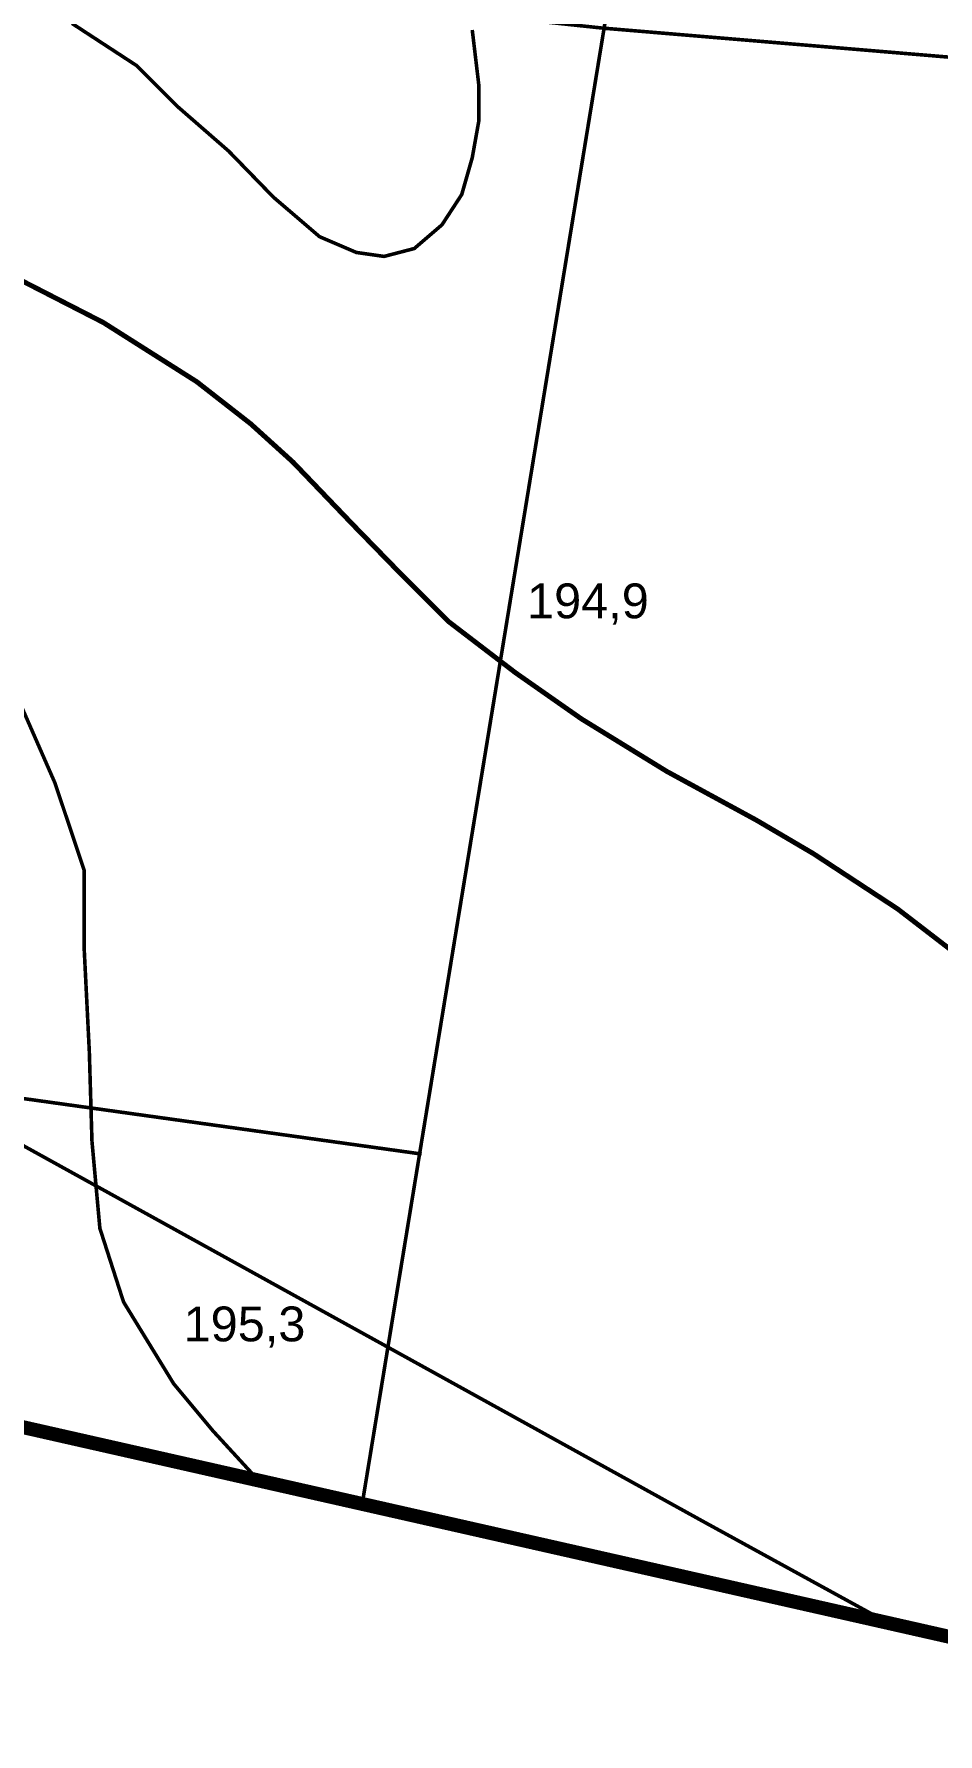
# Model space of a CAD drawing. Extents: x 7572697 to 7573818, y 5546684 to 5547005.
# Drawn here: x 7572922.08 to 7572944.79, y 5546846.72 to 5546889.43 of the extents above; entities that cross this region are included whole.
import ezdxf
from ezdxf.enums import TextEntityAlignment as Align

# ---------------------------------------------------------------- set-up
doc = ezdxf.new("R2010")
doc.units = 0
doc.header["$MEASUREMENT"] = 0
doc.linetypes.add('1', pattern=[2, 1, -1])
doc.styles.add('STYL_ARIAL', font='Arial', dxfattribs={"oblique": 0.1})

msp = doc.modelspace()

# ---------------------------------------------------------------- linework, layer by layer
at = {"color": 0, "const_width": 0.09}
for points in [[(7572928.8544, 5546973.2357), (7572942.4804, 5546951.8045), (7572942.745, 5546929.1826), (7572936.395, 5546889.548), (7572930.3096, 5546852.4138)], [(7572931.8178, 5546861.2905), (7572857.761, 5546871.6093), (7572824.8204, 5546876.504)], [(7572934.6481, 5546873.9874), (7572934.6471, 5546873.9889), (7572934.6462, 5546873.9903), (7572934.6453, 5546873.9918), (7572934.6444, 5546873.9933), (7572934.6436, 5546873.9949), (7572934.6429, 5546873.9965), (7572934.6422, 5546873.9981), (7572934.6416, 5546873.9997), (7572934.641, 5546874.0013), (7572934.6405, 5546874.003), (7572934.64, 5546874.0047), (7572934.6396, 5546874.0064), (7572934.6393, 5546874.0081), (7572934.639, 5546874.0098), (7572934.6388, 5546874.0116), (7572934.6386, 5546874.0133), (7572934.6385, 5546874.015), (7572934.6385, 5546874.0168), (7572934.6385, 5546874.0185), (7572934.6386, 5546874.0203), (7572934.6387, 5546874.022), (7572934.6389, 5546874.0237), (7572934.6392, 5546874.0255), (7572934.6395, 5546874.0272), (7572934.6399, 5546874.0289), (7572934.6404, 5546874.0306), (7572934.6409, 5546874.0322), (7572934.6414, 5546874.0339), (7572934.6421, 5546874.0355), (7572934.6427, 5546874.0371), (7572934.6435, 5546874.0387), (7572934.6442, 5546874.0403), (7572934.6451, 5546874.0418), (7572934.646, 5546874.0433), (7572934.6469, 5546874.0448), (7572934.6479, 5546874.0462), (7572934.649, 5546874.0476), (7572934.6501, 5546874.049), (7572934.6512, 5546874.0503), (7572934.6524, 5546874.0516), (7572934.6536, 5546874.0528), (7572934.6549, 5546874.054), (7572934.6562, 5546874.0552), (7572934.6576, 5546874.0563), (7572934.6589, 5546874.0573), (7572934.6604, 5546874.0583), (7572934.6618, 5546874.0593), (7572934.6633, 5546874.0602), (7572934.6648, 5546874.061), (7572934.6664, 5546874.0618), (7572934.668, 5546874.0626), (7572934.6696, 5546874.0633), (7572934.6712, 5546874.0639), (7572934.6729, 5546874.0645), (7572934.6745, 5546874.065), (7572934.6762, 5546874.0654), (7572934.6779, 5546874.0658), (7572934.6796, 5546874.0662), (7572934.6813, 5546874.0665), (7572934.6831, 5546874.0667), (7572934.6848, 5546874.0668), (7572934.6865, 5546874.0669), (7572934.6883, 5546874.067), (7572934.69, 5546874.067), (7572934.6918, 5546874.0669), (7572934.6935, 5546874.0667), (7572934.6953, 5546874.0665), (7572934.697, 5546874.0663), (7572934.6987, 5546874.0659), (7572934.7004, 5546874.0655), (7572934.7021, 5546874.0651), (7572934.7038, 5546874.0646), (7572934.7054, 5546874.064), (7572934.707, 5546874.0634), (7572934.7086, 5546874.0627), (7572934.7102, 5546874.062), (7572934.7118, 5546874.0612), (7572934.7133, 5546874.0604), (7572934.7148, 5546874.0595), (7572934.7163, 5546874.0585), (7572934.7177, 5546874.0575), (7572934.7191, 5546874.0565), (7572934.7205, 5546874.0554), (7572934.7218, 5546874.0543), (7572934.7231, 5546874.0531), (7572934.7243, 5546874.0519), (7572934.7255, 5546874.0506), (7572934.7267, 5546874.0493), (7572934.7278, 5546874.0479), (7572934.7288, 5546874.0465), (7572934.7298, 5546874.0451), (7572934.7308, 5546874.0436), (7572934.7317, 5546874.0421), (7572934.7325, 5546874.0406), (7572934.7333, 5546874.0391), (7572934.7341, 5546874.0375), (7572934.7348, 5546874.0359), (7572934.7354, 5546874.0343), (7572934.736, 5546874.0326), (7572934.7365, 5546874.0309), (7572934.737, 5546874.0293), (7572934.7374, 5546874.0276), (7572934.7377, 5546874.0259), (7572934.738, 5546874.0241), (7572934.7382, 5546874.0224), (7572934.7383, 5546874.0207), (7572934.7384, 5546874.0189), (7572934.7385, 5546874.0172), (7572934.7385, 5546874.0154), (7572934.7384, 5546874.0137), (7572934.7382, 5546874.0119), (7572934.738, 5546874.0102), (7572934.7378, 5546874.0085), (7572934.7374, 5546874.0068), (7572934.737, 5546874.0051), (7572934.7366, 5546874.0034), (7572934.7361, 5546874.0017), (7572934.7355, 5546874.0001), (7572934.7349, 5546873.9984), (7572934.7342, 5546873.9968), (7572934.7335, 5546873.9952), (7572934.7327, 5546873.9937), (7572934.7319, 5546873.9921), (7572934.731, 5546873.9906), (7572934.73, 5546873.9892), (7572934.729, 5546873.9877), (7572934.728, 5546873.9863), (7572934.7269, 5546873.985), (7572934.7258, 5546873.9837), (7572934.7246, 5546873.9824), (7572934.7234, 5546873.9811), (7572934.7221, 5546873.98), (7572934.7208, 5546873.9788), (7572934.7194, 5546873.9777), (7572934.718, 5546873.9766), (7572934.7166, 5546873.9756), (7572934.7151, 5546873.9747), (7572934.7137, 5546873.9738), (7572934.7121, 5546873.9729), (7572934.7106, 5546873.9721), (7572934.709, 5546873.9714), (7572934.7074, 5546873.9707), (7572934.7058, 5546873.9701), (7572934.7041, 5546873.9695), (7572934.7025, 5546873.969), (7572934.7008, 5546873.9685), (7572934.6991, 5546873.9681), (7572934.6974, 5546873.9678), (7572934.6956, 5546873.9675), (7572934.6939, 5546873.9673), (7572934.6922, 5546873.9671), (7572934.6904, 5546873.967), (7572934.6887, 5546873.967), (7572934.6869, 5546873.967), (7572934.6852, 5546873.9671), (7572934.6835, 5546873.9672), (7572934.6817, 5546873.9674), (7572934.68, 5546873.9677), (7572934.6783, 5546873.968), (7572934.6766, 5546873.9684), (7572934.6749, 5546873.9689), (7572934.6732, 5546873.9694), (7572934.6716, 5546873.9699), (7572934.6699, 5546873.9705), (7572934.6683, 5546873.9712), (7572934.6667, 5546873.972), (7572934.6652, 5546873.9727), (7572934.6637, 5546873.9736), (7572934.6622, 5546873.9745), (7572934.6607, 5546873.9754), (7572934.6593, 5546873.9764), (7572934.6579, 5546873.9775), (7572934.6565, 5546873.9786), (7572934.6552, 5546873.9797), (7572934.6539, 5546873.9809), (7572934.6527, 5546873.9821), (7572934.6515, 5546873.9834), (7572934.6503, 5546873.9847), (7572934.6481, 5546873.9874)], [(7572928.9728, 5546855.6915), (7572928.9718, 5546855.6929), (7572928.9709, 5546855.6944), (7572928.97, 5546855.6959), (7572928.9691, 5546855.6974), (7572928.9683, 5546855.699), (7572928.9676, 5546855.7005), (7572928.9669, 5546855.7021), (7572928.9663, 5546855.7038), (7572928.9657, 5546855.7054), (7572928.9652, 5546855.7071), (7572928.9647, 5546855.7088), (7572928.9643, 5546855.7105), (7572928.964, 5546855.7122), (7572928.9637, 5546855.7139), (7572928.9635, 5546855.7156), (7572928.9633, 5546855.7174), (7572928.9632, 5546855.7191), (7572928.9632, 5546855.7209), (7572928.9632, 5546855.7226), (7572928.9633, 5546855.7243), (7572928.9634, 5546855.7261), (7572928.9636, 5546855.7278), (7572928.9639, 5546855.7295), (7572928.9642, 5546855.7313), (7572928.9646, 5546855.733), (7572928.9651, 5546855.7346), (7572928.9656, 5546855.7363), (7572928.9661, 5546855.738), (7572928.9667, 5546855.7396), (7572928.9674, 5546855.7412), (7572928.9682, 5546855.7428), (7572928.9689, 5546855.7444), (7572928.9698, 5546855.7459), (7572928.9707, 5546855.7474), (7572928.9716, 5546855.7489), (7572928.9726, 5546855.7503), (7572928.9737, 5546855.7517), (7572928.9748, 5546855.753), (7572928.9759, 5546855.7544), (7572928.9771, 5546855.7556), (7572928.9783, 5546855.7569), (7572928.9796, 5546855.7581), (7572928.9809, 5546855.7592), (7572928.9822, 5546855.7603), (7572928.9836, 5546855.7614), (7572928.9851, 5546855.7624), (7572928.9865, 5546855.7634), (7572928.988, 5546855.7643), (7572928.9895, 5546855.7651), (7572928.9911, 5546855.7659), (7572928.9927, 5546855.7667), (7572928.9943, 5546855.7673), (7572928.9959, 5546855.768), (7572928.9975, 5546855.7685), (7572928.9992, 5546855.7691), (7572929.0009, 5546855.7695), (7572929.0026, 5546855.7699), (7572929.0043, 5546855.7703), (7572929.006, 5546855.7705), (7572929.0078, 5546855.7708), (7572929.0095, 5546855.7709), (7572929.0112, 5546855.771), (7572929.013, 5546855.7711), (7572929.0147, 5546855.771), (7572929.0165, 5546855.7709), (7572929.0182, 5546855.7708), (7572929.0199, 5546855.7706), (7572929.0217, 5546855.7703), (7572929.0234, 5546855.77), (7572929.0251, 5546855.7696), (7572929.0268, 5546855.7692), (7572929.0284, 5546855.7687), (7572929.0301, 5546855.7681), (7572929.0317, 5546855.7675), (7572929.0333, 5546855.7668), (7572929.0349, 5546855.7661), (7572929.0365, 5546855.7653), (7572929.038, 5546855.7645), (7572929.0395, 5546855.7636), (7572929.041, 5546855.7626), (7572929.0424, 5546855.7616), (7572929.0438, 5546855.7606), (7572929.0452, 5546855.7595), (7572929.0465, 5546855.7583), (7572929.0478, 5546855.7572), (7572929.049, 5546855.7559), (7572929.0502, 5546855.7547), (7572929.0514, 5546855.7533), (7572929.0525, 5546855.752), (7572929.0535, 5546855.7506), (7572929.0545, 5546855.7492), (7572929.0555, 5546855.7477), (7572929.0564, 5546855.7462), (7572929.0572, 5546855.7447), (7572929.058, 5546855.7431), (7572929.0588, 5546855.7416), (7572929.0595, 5546855.74), (7572929.0601, 5546855.7383), (7572929.0607, 5546855.7367), (7572929.0612, 5546855.735), (7572929.0616, 5546855.7333), (7572929.062, 5546855.7316), (7572929.0624, 5546855.7299), (7572929.0627, 5546855.7282), (7572929.0629, 5546855.7265), (7572929.063, 5546855.7247), (7572929.0631, 5546855.723), (7572929.0632, 5546855.7212), (7572929.0632, 5546855.7195), (7572929.0631, 5546855.7178), (7572929.0629, 5546855.716), (7572929.0627, 5546855.7143), (7572929.0625, 5546855.7126), (7572929.0621, 5546855.7108), (7572929.0617, 5546855.7091), (7572929.0613, 5546855.7075), (7572929.0608, 5546855.7058), (7572929.0602, 5546855.7041), (7572929.0596, 5546855.7025), (7572929.0589, 5546855.7009), (7572929.0582, 5546855.6993), (7572929.0574, 5546855.6978), (7572929.0566, 5546855.6962), (7572929.0557, 5546855.6947), (7572929.0547, 5546855.6933), (7572929.0537, 5546855.6918), (7572929.0527, 5546855.6904), (7572929.0516, 5546855.6891), (7572929.0505, 5546855.6877), (7572929.0493, 5546855.6865), (7572929.048, 5546855.6852), (7572929.0468, 5546855.684), (7572929.0455, 5546855.6829), (7572929.0441, 5546855.6818), (7572929.0427, 5546855.6807), (7572929.0413, 5546855.6797), (7572929.0398, 5546855.6788), (7572929.0383, 5546855.6778), (7572929.0368, 5546855.677), (7572929.0353, 5546855.6762), (7572929.0337, 5546855.6755), (7572929.0321, 5546855.6748), (7572929.0305, 5546855.6741), (7572929.0288, 5546855.6736), (7572929.0271, 5546855.673), (7572929.0255, 5546855.6726), (7572929.0238, 5546855.6722), (7572929.022, 5546855.6718), (7572929.0203, 5546855.6716), (7572929.0186, 5546855.6713), (7572929.0169, 5546855.6712), (7572929.0151, 5546855.6711), (7572929.0134, 5546855.6711), (7572929.0116, 5546855.6711), (7572929.0099, 5546855.6712), (7572929.0081, 5546855.6713), (7572929.0064, 5546855.6715), (7572929.0047, 5546855.6718), (7572929.003, 5546855.6721), (7572929.0013, 5546855.6725), (7572928.9996, 5546855.6729), (7572928.9979, 5546855.6734), (7572928.9963, 5546855.674), (7572928.9946, 5546855.6746), (7572928.993, 5546855.6753), (7572928.9914, 5546855.676), (7572928.9899, 5546855.6768), (7572928.9883, 5546855.6777), (7572928.9868, 5546855.6785), (7572928.9854, 5546855.6795), (7572928.9839, 5546855.6805), (7572928.9825, 5546855.6815), (7572928.9812, 5546855.6826), (7572928.9799, 5546855.6838), (7572928.9786, 5546855.685), (7572928.9773, 5546855.6862), (7572928.9761, 5546855.6875), (7572928.975, 5546855.6888), (7572928.9728, 5546855.6915)]]:
    msp.add_lwpolyline(points, dxfattribs=at)
at = {"color": 2, "const_width": 0.09}
for points in [[(7573082.8418, 5546859.3988), (7573069.4142, 5546867.7993), (7573055.2061, 5546876.6099), (7573048.7238, 5546879.388), (7573037.479, 5546880.5786), (7573023.7075, 5546881.3724), (7572999.3658, 5546883.1583), (7572982.1547, 5546884.5474), (7572980.5672, 5546884.7458), (7572967.1396, 5546886.9948), (7572936.3686, 5546889.5745), (7572913.4689, 5546892.0219), (7572888.3997, 5546894.337), (7572845.6563, 5546898.4777), (7572835.3904, 5546900.5944), (7572831.7524, 5546903.7694), (7572805.0957, 5546927.3437), (7572800.9284, 5546931.9409), (7572850.4717, 5546932.2385)], [(7572874.5884, 5546879.732), (7572891.9186, 5546874.7446), (7572906.9337, 5546869.7837), (7572912.0931, 5546866.8733), (7572938.8953, 5546852.0566), (7572943.6446, 5546849.4505)]]:
    msp.add_lwpolyline(points, dxfattribs=at)
at = {"color": 37, "linetype": '1', "const_width": 0.09}
for points in [[(7572923.0336, 5546889.6936), (7572924.6541, 5546888.6352), (7572925.6794, 5546887.61), (7572926.9692, 5546886.4855), (7572928.0937, 5546885.328), (7572929.2513, 5546884.3358), (7572930.1773, 5546883.9389), (7572930.8718, 5546883.8397), (7572931.6325, 5546884.0381), (7572932.327, 5546884.6334), (7572932.8231, 5546885.3941), (7572933.0877, 5546886.3201), (7572933.2531, 5546887.2462), (7572933.2531, 5546888.1392), (7572933.0877, 5546889.5282)], [(7572910.9686, 5546875.6309), (7572911.5639, 5546876.6892), (7572912.5561, 5546877.0861), (7572914.0113, 5546877.0861), (7572915.5988, 5546876.8215), (7572917.3847, 5546876.1601), (7572919.1045, 5546875.3663), (7572920.3613, 5546874.2418), (7572921.6842, 5546872.7205), (7572922.6103, 5546870.6038), (7572923.3379, 5546868.421), (7572923.3379, 5546866.5028), (7572923.4702, 5546863.8569), (7572923.5363, 5546861.608), (7572923.7347, 5546859.4252), (7572924.33, 5546857.5731), (7572925.5868, 5546855.5226), (7572926.579, 5546854.332), (7572927.7696, 5546853.0355)]]:
    msp.add_lwpolyline(points, dxfattribs=at)
at = {"color": 37, "const_width": 0.125}
msp.add_lwpolyline([(7572945.4901, 5546866.1258), (7572943.7703, 5546867.4487), (7572941.6537, 5546868.8378), (7572940.2249, 5546869.6778), (7572937.976, 5546870.9015), (7572935.8262, 5546872.2245), (7572934.1726, 5546873.382), (7572932.4859, 5546874.6719), (7572931.3283, 5546875.8294), (7572930.1046, 5546877.0862), (7572928.5833, 5546878.6737), (7572927.5249, 5546879.6328), (7572926.1689, 5546880.6911), (7572923.8208, 5546882.1794), (7572921.7967, 5546883.2179)], dxfattribs=at)
at = {"color": 6, "const_width": 0.35}
msp.add_lwpolyline([(7573096, 5546815), (7572800, 5546882)], dxfattribs=at)

# ---------------------------------------------------------------- texts
at = {"color": 0, "style": 'STYL_ARIAL'}
for s, p in [('194,9', (7572934.4636, 5546875.6239)), ('195,3', (7572925.8382, 5546857.4602))]:
    msp.add_text(s, height=0.875, dxfattribs=at).set_placement(p, align=Align.TOP_LEFT)

doc.saveas('drawing.dxf')
